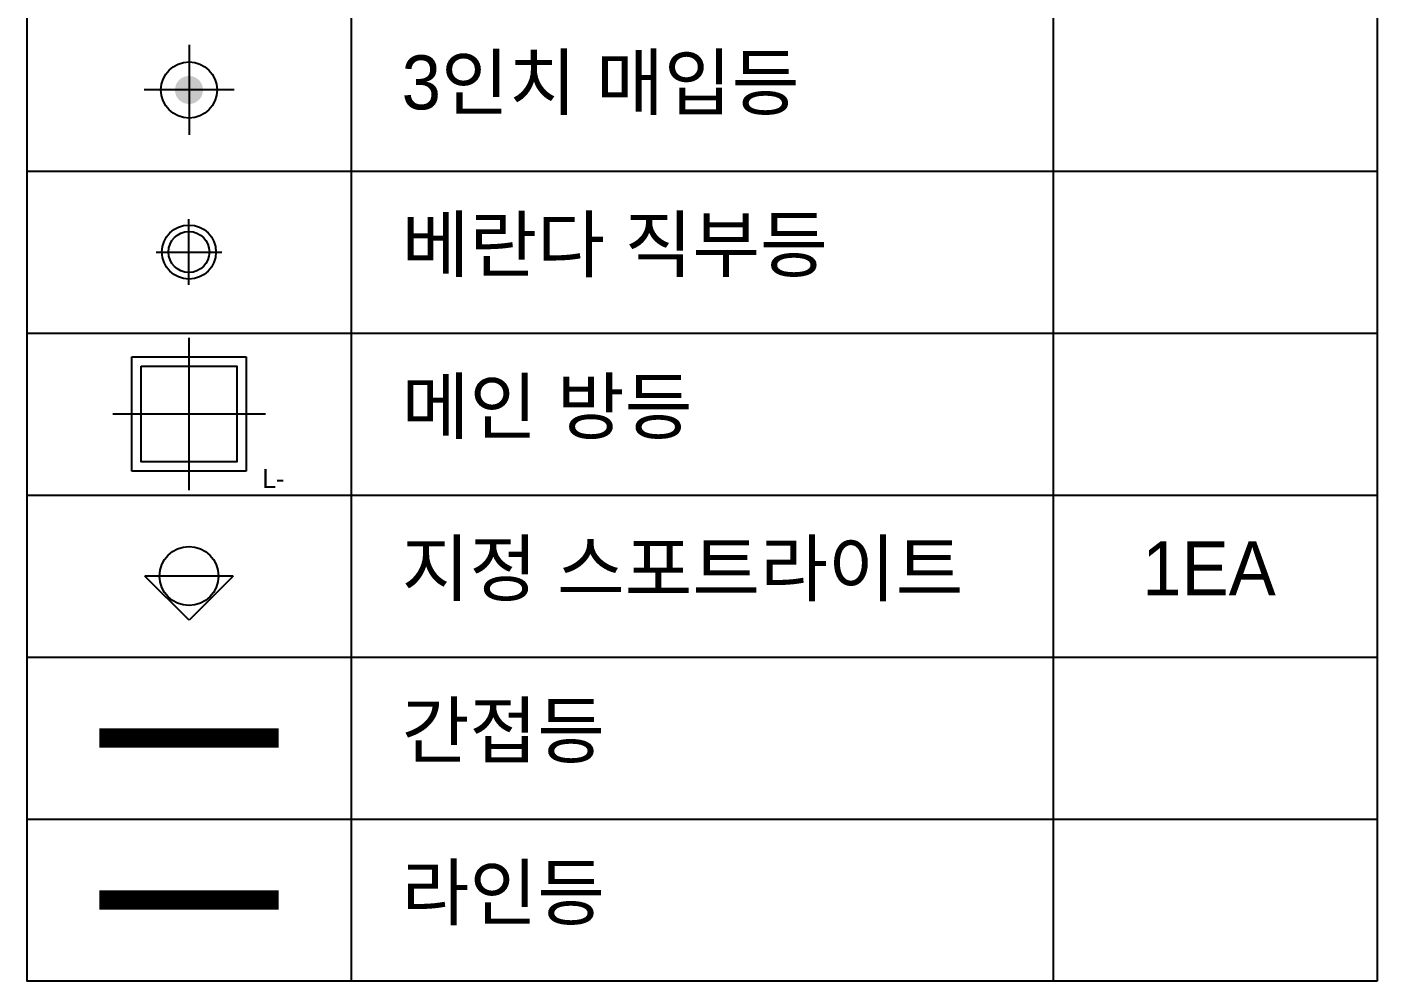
# Model space of a CAD drawing. Header units: millimetres. Extents: x 261942 to 379971, y 117646 to 213875.
# Drawn here: x 331571 to 334071, y 166986 to 168752 of the extents above; entities that cross this region are included whole.
import ezdxf
from ezdxf.enums import TextEntityAlignment as Align

# ---------------------------------------------------------------- set-up
doc = ezdxf.new("R2010")
doc.units = ezdxf.units.MM
doc.header["$LTSCALE"] = 100
doc.linetypes.add('HID', pattern=[2.3, 1.5, -0.8])
for name, color, linetype in [('0-ELC TEXT', 7, 'Continuous'), ('06-LIGHT', 4, 'Continuous'), ('RC-LIGHT', 7, 'Continuous')]:
    doc.layers.add(name, color=color, linetype=linetype)
doc.styles.add('DH-TEXT', font='')
doc.styles.add('코레일둥고', font='Korail_Round_Gothic_Medium.ttf')
doc.styles.get('DH-TEXT').set_extended_font_data('HY울릉도L')

# ---------------------------------------------------------------- blocks, each defined once
blk = doc.blocks.new('hallogen')
h = blk.add_hatch(color=256)
h.dxf.hatch_style = 1
edge = h.paths.add_edge_path()
edge.add_arc((48591.7, 60854.3), 31.2, 0, 360, ccw=False)
at = {"color": 1, "linetype": 'Continuous'}
for p, q in [((48591.7, 60954.3), (48591.7, 60754.3)), ((48691.7, 60854.3), (48491.7, 60854.3))]:
    blk.add_line(p, q, dxfattribs=at)
at = {"color": 4, "linetype": 'Continuous'}
blk.add_circle((48591.7, 60854.3), 62.5, dxfattribs=at)
blk = doc.blocks.new('RRHREU')
at = {"color": 1, "linetype": 'Continuous'}
for p, q in [((119141.7, 54330.2), (119141.7, 54530.2)), ((119041.7, 54430.2), (119241.7, 54430.2))]:
    blk.add_line(p, q, dxfattribs=at)
at = {"layer": 'RC-LIGHT'}
for radius in [82.5, 62.5]:
    blk.add_circle((119141.7, 54430.2), radius, dxfattribs=at)
blk = doc.blocks.new('G-101')
at = {"layer": 'RC-LIGHT', "color": 251}
for p, q in [((0, -400), (0, 400)), ((400, 0), (-400, 0))]:
    blk.add_line(p, q, dxfattribs=at)
at = {"layer": 'RC-LIGHT', "color": 7}
for p, q in [((-300, -300), (-300, 300)), ((-300, 300), (300, 300)), ((300, 300), (300, -300)), ((300, -300), (-300, -300))]:
    blk.add_line(p, q, dxfattribs=at)
at = {"layer": 'RC-LIGHT', "color": 1}
blk.add_lwpolyline([(-250, 250), (250, 250), (250, -250), (-250, -250)], close=True, dxfattribs=at)
at = {"layer": 'RC-LIGHT', "style": 'DH-TEXT'}
blk.add_attdef('L-', text='', height=100, dxfattribs=at).set_placement((383.2, -287.8), align=Align.TOP_LEFT)

msp = doc.modelspace()

# ---------------------------------------------------------------- linework, layer by layer
at = {"color": 4}
for p, q in [((331871.3, 167653.9), (331789.4, 167735.8)), ((331953.2, 167735.8), (331789.4, 167735.8)), ((331953.2, 167735.8), (331871.3, 167653.9))]:
    msp.add_line(p, q, dxfattribs=at)
msp.add_circle((331871.3, 167735.8), 54.6, dxfattribs=at)
at = {"layer": '0-ELC TEXT'}
for p, q in [((332171.3, 169385.8), (332171.3, 166985.8)), ((333471.3, 169385.8), (333471.3, 166985.8)), ((331571.3, 168485.8), (334071.3, 168485.8)), ((331571.3, 168185.8), (334071.3, 168185.8)), ((331571.3, 167885.8), (334071.3, 167885.8)), ((331571.3, 167585.8), (334071.3, 167585.8)), ((331571.3, 167285.8), (334071.3, 167285.8))]:
    msp.add_line(p, q, dxfattribs=at)
msp.add_lwpolyline([(334071.3, 166985.8), (331571.3, 166985.8), (331571.3, 169385.8), (334071.3, 169385.8)], close=True, dxfattribs=at)
at = {"layer": '06-LIGHT', "color": 10, "linetype": 'HID', "const_width": 36}
msp.add_lwpolyline([(331705.3, 167435.8), (332037.3, 167435.8)], dxfattribs=at)
at = {"layer": '06-LIGHT', "color": 0, "const_width": 36}
msp.add_lwpolyline([(331705.3, 167135.8), (332037.3, 167135.8)], dxfattribs=at)

# ---------------------------------------------------------------- block references
at = {"layer": '06-LIGHT', "xscale": 0.8333333333333334, "yscale": 0.8333333333333334, "zscale": 0.8333333333333334}
msp.add_blockref('hallogen', (291378.2, 117923.9), dxfattribs=at)
at = {"layer": 'RC-LIGHT', "xscale": 0.6060606060606061, "yscale": 0.6060606060606061, "zscale": 0.6060606060606061}
msp.add_blockref('RRHREU', (259664.1, 135347.8), dxfattribs=at)
at = {"layer": 'RC-LIGHT', "xscale": 0.3533442396066545, "yscale": 0.3533442396066545, "zscale": 0.3533442396066545}
msp.add_blockref('G-101', (331871.3, 168035.8), dxfattribs=at).add_auto_attribs({'L-': 'L-'})

# ---------------------------------------------------------------- texts
at = {"layer": '0-ELC TEXT', "style": '코레일둥고'}
for s, p in [('3인치 매입등', (332265.1, 168599.9)), ('베란다 직부등', (332265.1, 168299.9)), ('메인 방등', (332265.1, 167999.9)), ('지정 스포트라이트', (332265.1, 167699.9)), ('1EA', (333636.6, 167699.9)), ('간접등', (332265.1, 167399.9)), ('라인등', (332265.1, 167099.9))]:
    msp.add_text(s, height=100, dxfattribs=at).set_placement(p)

doc.saveas('drawing.dxf')
